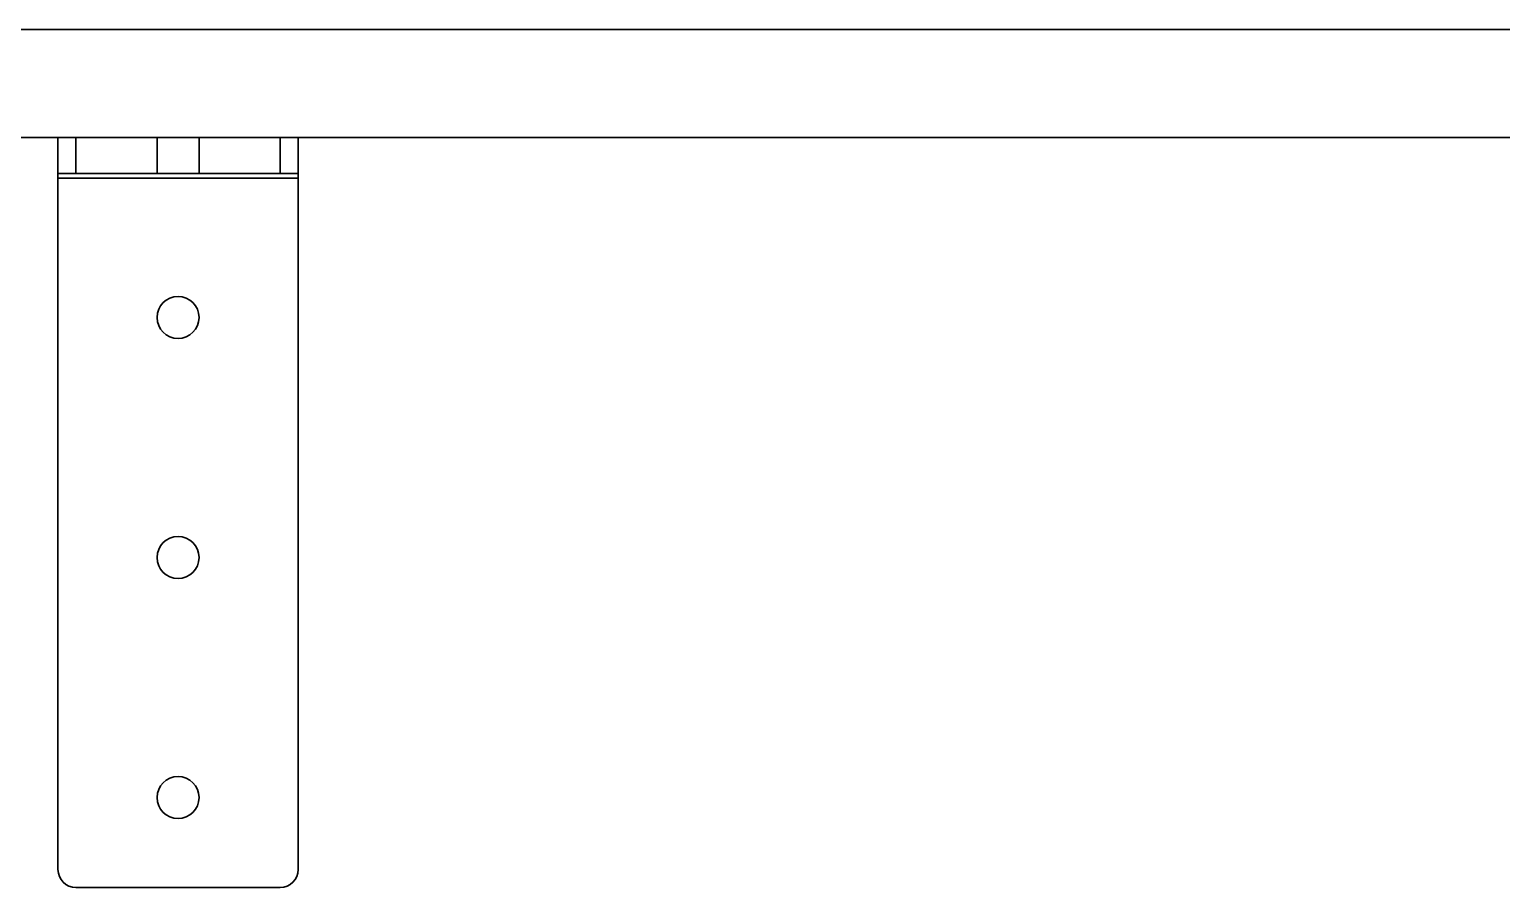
# Model space of a CAD drawing. Header units: millimetres. Extents: x -431 to 3717, y -325 to 2729.
# Drawn here: x 1017.3 to 1262.5, y 475 to 618 of the extents above; entities that cross this region are included whole.
import ezdxf

# ---------------------------------------------------------------- set-up
doc = ezdxf.new("R2010")
doc.units = ezdxf.units.MM

# ---------------------------------------------------------------- blocks, each defined once
blk = doc.blocks.new('Drawing View2')
at = {"color": 7, "linetype": 'Continuous', "lineweight": 35}
for p, q in [((1208.6, 280), (-191.4, 280)), ((-191.4, 280), (1208.6, 280)), ((1233.6, 262), (-216.4, 262)), ((1233.6, 262), (-216.4, 262)), ((-191.4, 262), (1208.6, 262)), ((1208.6, 262), (-191.4, 262)), ((783.6, 262), (780.6, 262)), ((780.6, 262), (780.6, 255.2)), ((820.6, 262), (780.6, 262)), ((780.6, 262), (780.6, 256)), ((780.6, 256), (780.6, 262)), ((817.6, 262), (783.6, 262)), ((783.6, 256), (783.6, 262)), ((797.1, 262), (797.1, 256)), ((797.1, 262), (797.1, 256)), ((797.1, 262), (797.1, 256)), ((797.1, 262), (804.1, 262)), ((797.1, 262), (804.1, 262)), ((797.1, 262), (804.1, 262)), ((804.1, 256), (804.1, 262)), ((804.1, 256), (804.1, 262)), ((804.1, 256), (804.1, 262)), ((820.6, 262), (817.6, 262)), ((817.6, 262), (817.6, 256)), ((820.6, 262), (820.6, 255.2)), ((820.6, 256), (820.6, 262)), ((820.6, 262), (820.6, 256)), ((780.6, 256), (783.6, 256)), ((820.6, 256), (780.6, 256)), ((780.6, 256), (780.6, 255.2)), ((780.6, 255.2), (780.6, 140)), ((780.6, 255.2), (780.6, 140)), ((820.6, 255.2), (780.6, 255.2)), ((820.6, 255.2), (780.6, 255.2)), ((817.6, 256), (783.6, 256)), ((804.1, 256), (797.1, 256)), ((804.1, 256), (797.1, 256)), ((804.1, 256), (797.1, 256)), ((817.6, 256), (820.6, 256)), ((820.6, 256), (820.6, 255.2)), ((820.6, 255.2), (820.6, 140)), ((820.6, 255.2), (820.6, 140)), ((817.6, 137), (783.6, 137)), ((817.6, 137), (783.6, 137))]:
    blk.add_line(p, q, dxfattribs=at)
for centre in [(800.6, 232), (800.6, 232), (800.6, 192), (800.6, 192), (800.6, 152), (800.6, 152)]:
    blk.add_circle(centre, 3.5, dxfattribs=at)
for centre, start, end in [((783.6, 140), 180, 270), ((783.6, 140), 180, 270), ((817.6, 140), 270, 0), ((817.6, 140), 270, 0)]:
    blk.add_arc(centre, 3, start, end, dxfattribs=at)

msp = doc.modelspace()

# ---------------------------------------------------------------- block references
at = {"color": 7, "linetype": 'Continuous', "lineweight": 35}
msp.add_blockref('Drawing View2', (241.42, 338), dxfattribs=at)

doc.saveas('drawing.dxf')
